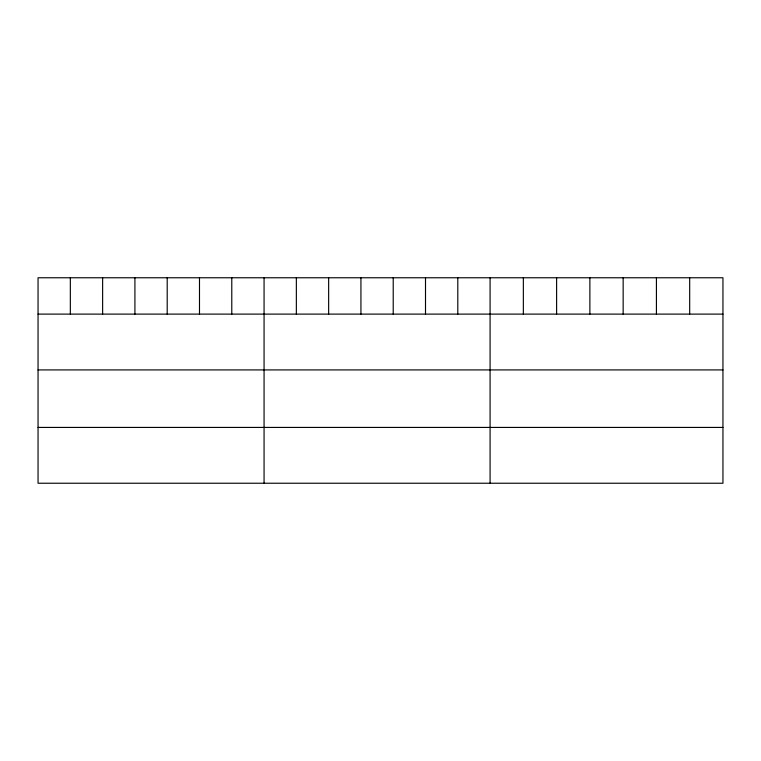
<?xml version="1.0" encoding="UTF-8"?>
<svg xmlns="http://www.w3.org/2000/svg" width="761" height="761" viewBox="0 0 761 761"><rect width="100%" height="100%" fill="white"/><g stroke="black" fill="none" stroke-linecap="round" stroke-linejoin="round"><path stroke-width="1.14" d="M722.95 314.112L722.95 483.235L38.05 483.235L38.05 277.765L722.95 277.765L722.95 314.112L38.05 314.112M38.05 369.922L722.95 369.922M38.05 427.425L722.95 427.425M689.685 277.765L689.685 314.112M656.42 277.765L656.42 314.112M623.154 277.765L623.154 314.112M589.88 277.765L589.88 314.112M556.614 277.765L556.614 314.112M523.349 277.765L523.349 314.112M490.084 277.765L490.084 483.235M457.799 277.765L457.799 314.112M425.504 277.765L425.504 314.112M393.218 277.765L393.218 314.112M360.933 277.765L360.933 314.112M328.647 277.765L328.647 314.112M296.352 277.765L296.352 314.112M264.067 277.765L264.067 483.235M231.782 277.765L231.782 314.112M199.487 277.765L199.487 314.112M167.201 277.765L167.201 314.112M134.916 277.765L134.916 314.112M102.63 277.765L102.63 314.112M70.335 277.765L70.335 314.112"/></g></svg>
